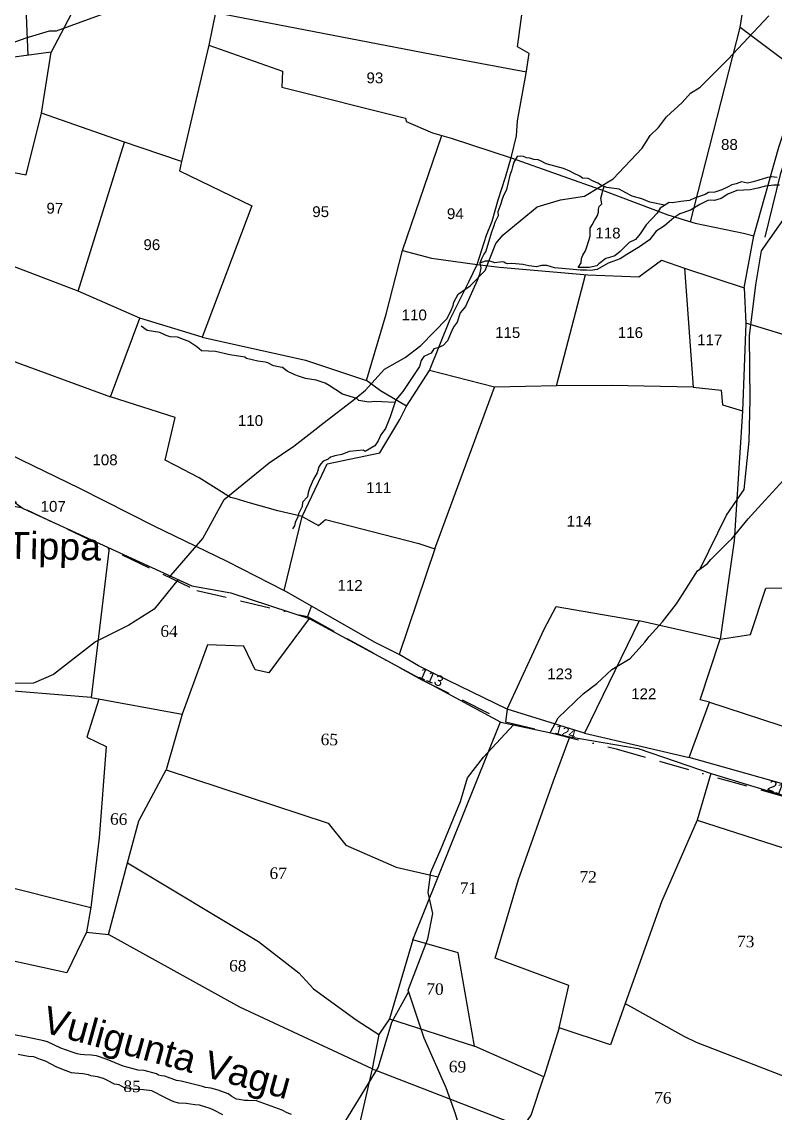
# Model space of a CAD drawing. Header units: inches. Extents: x 304037 to 460575, y 1453943 to 1639883.
# Drawn here: x 336632 to 337474, y 1599145 to 1600364 of the extents above; entities that cross this region are included whole.
import ezdxf

# ---------------------------------------------------------------- set-up
doc = ezdxf.new("R2010")
doc.units = ezdxf.units.IN
doc.header["$MEASUREMENT"] = 0
for name, pattern in [('ACAD_ISO02W100', [15, 12, -3]), ('ACAD_ISO07W100', [3, 0, -3]), ('BORDER', [1.75, 0.5, -0.25, 0.5, -0.25, 0, -0.25])]:
    doc.linetypes.add(name, pattern=pattern)
for name, color, linetype in [('CARTTRACK', 30, 'ACAD_ISO02W100'), ('NALA', 4, 'Continuous'), ('SURVEY_BND', 7, 'Continuous'), ('SURVEY_NO', 7, 'Continuous')]:
    doc.layers.add(name, color=color, linetype=linetype)
doc.layers.add('FOOTPATH', color=150, linetype='ACAD_ISO07W100', lineweight=30)
doc.layers.add('VILL_BOUNDARY', color=6, linetype='BORDER', lineweight=30)
doc.styles.get("Standard").update_dxf_attribs({"font": 'arial.ttf'})

# ---------------------------------------------------------------- blocks, each defined once
blk = doc.blocks.new('CHEPINAPI')
at = {"layer": 'CARTTRACK', "linetype": 'ByBlock'}
blk.add_lwpolyline([(212.09, 152.6), (212.82, 155.67), (212.33, 157.27), (211.22, 160.15), (208.64, 165.63), (206.75, 170.94), (208.84, 176.73), (209.34, 179.55), (208.78, 181.88), (209.02, 184.13), (210.12, 186.81), (212.15, 192.09), (212.89, 194.74), (214.62, 197.09), (217.9, 200.74)], dxfattribs=at)
at = {"layer": 'FOOTPATH', "linetype": 'ByBlock'}
for points in [[(180.16, 216.17), (177.57, 212.79), (174.79, 210.94), (171.11, 209.02), (166.52, 205.29), (164.3, 204.29), (162.09, 204.19), (160.5, 204.47), (158.62, 204.77), (156.88, 204.88), (152.78, 205.21), (150.69, 205.39), (149.31, 205.67), (148.47, 205.79), (145.54, 205.98), (144.64, 205.86)], [(206.82, 170.76), (204.97, 167.32), (203.61, 162.3), (200.37, 156.77), (198.69, 153.91), (196.99, 151.21), (196.33, 150.13), (194.41, 148.59), (190.61, 146.76), (188.59, 146.12)]]:
    blk.add_lwpolyline(points, dxfattribs=at)
at = {"layer": 'NALA'}
for points in [[(194.04, 156.84), (193.57, 157.01), (192.99, 157.28), (190.12, 158.28), (189.19, 158.29), (188.79, 158.29), (188.17, 158.37), (187.89, 158.43), (187.37, 158.69), (186.93, 158.99), (185.83, 159.38), (184.98, 159.56), (184.39, 159.64), (184.06, 159.76), (181.69, 160.28), (181.14, 160.34), (179.84, 160.82), (179.48, 160.82), (179.14, 160.9), (178.9, 161.05), (177.53, 161.4), (176.85, 161.4), (175.17, 161.81), (173.37, 162.53), (172.18, 162.91), (171.59, 162.99), (170.85, 162.99), (170.41, 163.02), (170.03, 163.09), (169.47, 163.28), (168.19, 163.68), (166.7, 164.35), (166.29, 164.46), (164.34, 164.82), (162.75, 165.11)], [(186.41, 156.63), (185.37, 157.14), (184.98, 157.32), (183.76, 157.67), (183.27, 157.68), (182.3, 157.83), (181.47, 157.83), (180.89, 157.98), (180.49, 158.16), (180.03, 158.36), (179.59, 158.58), (178.87, 158.93), (178.41, 159.13), (177.49, 159.24), (177.04, 159.25), (176.49, 159.26), (175.29, 159.46), (174.76, 159.72), (174.25, 159.79), (173.46, 160.2), (173, 160.4), (172.35, 160.59), (171.59, 160.69), (171.32, 160.79), (170.7, 160.86), (169.81, 160.92), (169.42, 160.97), (168.83, 161.18), (167.79, 161.55), (166.5, 162.22), (165.96, 162.36), (165.21, 162.66), (164.61, 162.69), (164, 162.79), (163.43, 162.89)]]:
    blk.add_lwpolyline(points, dxfattribs=at)
at = {"layer": 'SURVEY_BND'}
for points in [[(170.76, 202.8), (158.86, 203.53), (158.04, 200.15), (150.7, 200.63), (143.28, 206.72), (134.76, 214.88), (141, 223.01), (148.1, 225.87), (162.56, 223.82)], [(172.41, 219.52), (170.76, 202.8), (180.92, 201.17)], [(194.86, 212.11), (190.5, 205.99), (188.95, 206.28), (187.66, 208.88), (183.59, 208.94), (180.92, 201.17), (179.29, 194.95), (197.46, 189.37), (199.47, 186.97), (205.13, 184.62), (209.85, 183.66)], [(171.6, 202.66), (170.38, 198.38), (172.55, 197.41), (171.96, 187.19), (171.19, 179.41), (170.78, 176.65), (173.22, 176.46), (175.18, 184.5), (176.35, 189.19), (179.29, 194.95)], [(223.68, 167.12), (222.08, 161.62), (214.27, 164.85), (212.26, 175.24), (207.17, 176.56), (216.42, 201.04)], [(230.96, 169.95), (229.44, 165.32), (223.68, 167.12), (224.67, 171.85), (216.4, 174.7), (218.8, 183.55), (222.49, 194.59), (224.19, 199.55)], [(239.99, 195.79), (238.59, 190.56), (257.97, 184.75)], [(238.59, 190.56), (234.77, 181.38), (230.96, 169.95), (237.6, 166.45), (238.96, 165.83), (250.79, 161.55)], [(170.78, 176.65), (168.69, 172.09), (158.08, 174.19), (150.13, 176.07), (145.65, 177.1), (147.63, 184.8), (171.19, 179.41)], [(175.18, 184.5), (189.96, 176.03), (194.54, 172.61), (196.21, 170.89), (201.03, 167.53), (203.58, 165.93)], [(202.93, 162.09), (188.04, 168.65), (173.22, 176.46)], [(207.17, 176.56), (204.73, 167.7), (214.27, 164.85)], [(204.73, 167.7), (203.58, 165.93), (202.93, 162.09), (219.86, 155.94), (220.75, 157.32), (222.08, 161.62)], [(202.93, 162.09), (199.13, 143.78), (210.02, 133.13), (228.54, 125.96), (228.2, 123.98), (233.39, 122.06)]]:
    blk.add_lwpolyline(points, dxfattribs=at)
at = {"layer": 'VILL_BOUNDARY', "linetype": 'ByBlock'}
blk.add_lwpolyline([(-2.59, 268.51), (20.64, 264.54), (43.25, 262.38), (77.51, 260.09), (84.43, 257.39), (84.33, 251.79), (92.44, 248.6), (102.84, 246.47), (110.13, 246.3), (117.12, 244.97), (128.28, 241.53), (145.07, 235.83), (162.75, 223.69), (181.72, 215.5), (186.08, 214.8), (194.86, 212.11), (216.47, 201.01), (224, 199.57), (231.82, 198.41), (240.12, 195.75), (259.56, 190.29)], dxfattribs=at)
at = {"layer": 'SURVEY_NO', "linetype": 'ByBlock'}
blk.add_text('Bonthakoni Tippa', height=3, dxfattribs=at).set_placement((138.9, 218.09))
blk.add_text('Vuligunta Vagu', height=3, rotation=345.7733, dxfattribs=at).set_placement((165.9, 165.49))
at = {"layer": 'SURVEY_NO', "char_height": 1.282, "width": 2.5, "attachment_point": 1}
for s, insert in [('{\\fTimes New Roman|b0|i0|c0|p18;64}', (178.32, 211.02)), ('{\\fTimes New Roman|b0|i0|c0|p18;65}', (196.43, 199.33)), ('{\\fTimes New Roman|b0|i0|c0|p18;66}', (173.14, 189.98)), ('{\\fTimes New Roman|b0|i0|c0|p18;67}', (191.04, 184.31)), ('{\\fTimes New Roman|b0|i0|c0|p18;72}', (225.59, 184.63)), ('{\\fTimes New Roman|b0|i0|c0|p18;71}', (212.26, 183.09)), ('{\\fTimes New Roman|b0|i0|c0|p18;73}', (243.3, 177.8)), ('{\\fTimes New Roman|b0|i0|c0|p18;68}', (186.75, 173.91)), ('{\\fTimes New Roman|b0|i0|c0|p18;70}', (208.78, 171.78)), ('{\\fTimes New Roman|b0|i0|c0|p18;69}', (211.47, 163.19)), ('{\\fTimes New Roman|b0|i0|c0|p18;85}', (175.25, 160.24)), ('{\\fTimes New Roman|b0|i0|c0|p18;76}', (234.43, 160.2))]:
    blk.add_mtext(s, dxfattribs=dict(at, insert=insert))
blk = doc.blocks.new('CHINTALAMAKURU')
at = {"layer": 'CARTTRACK', "linetype": 'ByBlock'}
for points in [[(-119.86, -43.65), (-115.7, -42.12), (-113.46, -41.43), (-111.79, -40.94), (-110.66, -40.93), (-102.26, -37.86)], [(-27.95, -157.32), (-26.66, -154.82), (-22.53, -150.85), (-20.26, -149.11), (-17.74, -146.79), (-14.7, -144.9), (-12.31, -142.22), (-11.56, -141.22), (-9.34, -138.79), (-7.07, -135.77), (-6.07, -134.23), (-3.6, -130.31), (-1.97, -129.13), (-1.35, -128.41), (1.49, -125.48), (2.11, -124.93), (4.83, -121.6), (7.02, -119.14), (16.12, -109.15)], [(-3.15, -129.98), (1.22, -120.99), (4.14, -116.74), (4.9, -108.67), (5.06, -101.77), (4.93, -91.19), (5.92, -82.69), (6.84, -77), (13.64, -67.31), (17.41, -60.97), (22.6, -53.25)]]:
    blk.add_lwpolyline(points, dxfattribs=at)
at = {"layer": 'FOOTPATH', "linetype": 'ByBlock'}
for points in [[(-91.47, -131.76), (-85.91, -125.3), (-82.38, -118.77), (-74.94, -112.62), (-70.82, -109.84), (-67.37, -107.09), (-66.05, -106.08), (-60.58, -101.83), (-58.94, -100.47), (-55.83, -96.98), (-52.36, -95), (-49.77, -93.03), (-45.44, -88.49), (-44.73, -86.98), (-44.43, -86.32), (-44.32, -85.8), (-43.6, -84.45), (-41.61, -83.05), (-39.13, -80.5), (-37.36, -76.01), (-36.16, -74.52), (-30.5, -69.85), (-26.64, -68.71), (-22.68, -68.04), (-17.91, -65.17), (-13.07, -60.02), (-11.77, -57.9), (-10.38, -56.56), (-9.08, -54.78), (-6.48, -52.42), (-5.08, -50.84), (-3.49, -49.83), (1.09, -45.23), (7.88, -37.92)], [(14.22, -50.07), (12.31, -57.07), (9.89, -64.33), (7.38, -74.76)]]:
    blk.add_lwpolyline(points, dxfattribs=at)
at = {"layer": 'NALA', "linetype": 'ByBlock'}
for points in [[(9.76, -66.1), (8.87, -66.07), (7.45, -66.27), (6.21, -66.62), (4.89, -66.9), (3.87, -66.93), (2.69, -66.99), (1.22, -67.6), (0.11, -68.35), (-1.02, -68.68), (-1.64, -68.65), (-2.15, -68.68), (-3.45, -69.33), (-5.01, -70.33), (-6.76, -70.9), (-7.79, -71.6), (-9.3, -72.94), (-10.7, -73.85), (-11.83, -75.28), (-13.44, -76.46), (-15.55, -77.7), (-16.68, -78.47), (-17.88, -78.92), (-18.66, -79.17), (-20.48, -80.27), (-21.58, -80.41), (-22.26, -80.38), (-23.24, -80.39), (-27.57, -79.98), (-28.86, -79.59), (-29.77, -79.61), (-30.59, -79.85), (-31.88, -79.69), (-32.85, -79.48), (-34.69, -79.29), (-35.41, -79.39), (-35.75, -79.23), (-36.02, -79.08), (-36.33, -79.02), (-37.55, -79.22), (-37.98, -79.06), (-38.42, -78.95), (-38.8, -78.95), (-39.14, -78.95), (-40.03, -79.3)], [(9.39, -64.8), (8.51, -64.69), (7.78, -64.83), (6.16, -65.3), (5.43, -65.53), (4.45, -65.76), (3.45, -65.58), (2.57, -65.92), (1.85, -66.06), (1.25, -66.4), (0.17, -66.88), (-0.99, -67.27), (-2, -67.33), (-2.56, -67.7), (-4.33, -68.33), (-5.2, -68.7), (-6.62, -68.88), (-7.98, -69.11), (-8.56, -69.03), (-10.07, -70), (-10.53, -70.85), (-12.37, -72.76), (-13.39, -74.27), (-14.13, -75.2), (-15.21, -75.71), (-16.66, -77.24), (-17.54, -77.97), (-18.59, -78.29), (-19.06, -78.43), (-20.21, -79.3), (-20.57, -79.62), (-21.83, -79.9), (-23.63, -79.94)], [(-9.31, -69.52), (-11.79, -68.98), (-13.12, -68.47), (-14.72, -68), (-15.78, -67.47), (-16.91, -66.87), (-18.97, -66.59), (-19.86, -66.29), (-20.44, -65.86), (-21.24, -65.53), (-22.06, -65.09), (-23.01, -65.09), (-23.45, -64.72), (-24.51, -64.25), (-25.1, -63.9), (-26.17, -63.45), (-29.07, -62.7), (-30, -62.21), (-30.41, -62.04), (-31.1, -62.01), (-31.76, -61.78), (-32.35, -61.71), (-32.86, -61.48), (-33.32, -61.47), (-33.88, -61.53), (-34.45, -62.45), (-34.67, -63.21), (-34.82, -63.91), (-35.12, -64.62), (-35.38, -65.85), (-35.63, -66.99), (-36.17, -68.15), (-36.39, -68.8), (-36.58, -69.41), (-37.06, -70.7), (-36.99, -71.4), (-37.54, -72.51), (-37.75, -73.2), (-38.13, -74.1), (-38.42, -75.2), (-39.02, -77.27), (-39.39, -77.79), (-39.67, -78.44), (-40.03, -79.3), (-39.84, -80.06), (-40.06, -81.17), (-40.43, -82.14), (-42.38, -86.52), (-43.28, -87.55), (-43.78, -89.09), (-44.25, -89.76), (-44.57, -90.36), (-45.36, -92.19), (-46.05, -92.99), (-46.98, -93.37), (-47.62, -93.56), (-48.07, -94.3), (-48.53, -94.53), (-49.29, -94.82), (-49.73, -95.48), (-49.97, -96.52), (-52.75, -100.69), (-53.92, -102.08), (-54.81, -104.91), (-55.62, -106.82), (-56.37, -107.88), (-56.81, -108.9), (-57.37, -109.71), (-58.97, -110.71), (-59.3, -110.48), (-61.64, -110.69), (-62.87, -111.2), (-64.03, -111.42), (-64.32, -111.54), (-64.76, -111.63), (-65.13, -112.01), (-65.49, -112.18), (-65.96, -112.34), (-66.33, -112.75), (-66.69, -113.27), (-66.92, -114.26), (-67.56, -115.32), (-68.14, -116.69), (-68.45, -117.54), (-68.54, -118.27), (-69.34, -119.13), (-69.42, -119.88), (-70.03, -121.1), (-70.13, -121.62), (-70.55, -122.53), (-70.7, -123.08), (-70.99, -123.6)], [(-23.63, -79.94), (-23.14, -79.17), (-23.12, -78.41), (-22.91, -77.85), (-22.47, -77.12), (-22.19, -76.32), (-21.68, -74.69), (-21.68, -74), (-21.68, -73.4), (-21.38, -72.82), (-20.95, -72.12), (-20.46, -71.27), (-20.34, -70.7), (-20.33, -70.19), (-20.23, -69.79), (-19.77, -69.33), (-19.91, -68.39), (-19.7, -67.61), (-19.57, -66.9), (-19.42, -66.59), (-19.37, -66.45)], [(-54.05, -102.5), (-56.25, -102.39), (-57.39, -102.36), (-58.38, -102.48), (-60.06, -102.21), (-60.42, -101.88), (-62.81, -101.16), (-65.03, -99.73), (-65.66, -99.34), (-67.18, -98.86), (-68.95, -98.56), (-70.12, -98.2), (-70.75, -97.96), (-72, -97.39), (-72.81, -96.76), (-73.17, -96.73), (-74.28, -96.53), (-75.21, -95.99), (-75.69, -95.9), (-76.89, -95.75), (-78.77, -95.3), (-79.07, -95.09), (-81.56, -94.73), (-83.96, -94.16), (-86.27, -94.04), (-87.05, -93.41), (-88.39, -92.51), (-90.31, -91.82), (-91.52, -91.76), (-92.15, -91.52), (-93.2, -91.04), (-95.35, -90.74), (-96.34, -89.99)]]:
    blk.add_lwpolyline(points, dxfattribs=at)
at = {"layer": 'SURVEY_BND', "linetype": 'ByBlock'}
for points in [[(-115.36, -45.03), (-116.24, -25.09), (-112.64, -10.92), (-110.74, -3.13), (-110.28, -0.82), (-115.09, 0.33)], [(-110.28, -0.82), (-92.03, -4.62), (-96.26, -24.21), (-102.05, -26.27), (-111.49, -44.49)], [(-34.88, -61.72), (-19.22, -67.21), (-8.79, -71.09), (-4.22, -72.46), (3.81, -74.1), (5.54, -74.51), (9.67, -59.75), (13.57, -47.64), (3.13, -39.87), (6.49, -17.91)], [(-27.16, -99.6), (-37.52, -99.91), (-48.35, -97.17), (-44.9, -88.61), (-41.77, -82.26), (-40.46, -79.49), (-38.93, -74.59), (-38.02, -72.3), (-37.04, -68.74), (-35.82, -64.94), (-34.82, -61.49), (-34, -58.08), (-33.86, -55.6), (-32.43, -47.64), (-31.98, -44.37), (-33.93, -43.24), (-32.97, -35.9), (-42.1, -34.75), (-49.45, -33.85), (-82.59, -29.14), (-84.19, -37.76), (-48.16, -44.57), (-32.39, -47.4)], [(-84.19, -37.76), (-85.26, -43.24), (-73, -47.47), (-73.08, -50.17), (-52.5, -55.2), (-52.39, -55.78), (-48, -57.64), (-44.89, -58.48), (-34.88, -61.72)], [(-4.99, -72.23), (3.13, -39.87)], [(-85.26, -43.24), (-89.74, -62.57), (-99.75, -59.26), (-113.08, -54.63), (-111.49, -44.49), (-122.25, -46)], [(-123.3, -46), (-129.16, -62.41), (-115.61, -64.9), (-113.08, -54.63)], [(-52.88, -77.24), (-46.44, -58.06)], [(-106.83, -84.21), (-99.24, -59.43)], [(-89.74, -62.57), (-90.07, -64.13), (-78, -69.93), (-86.16, -91.78), (-96.54, -88.69)], [(-146.36, -67.35), (-147.19, -69.51), (-150.85, -82.87), (-133.08, -89.86), (-125.68, -93), (-101.38, -101.8), (-96.54, -88.69), (-106.83, -84.21), (-121.02, -78.91)], [(3.96, -83.16), (5.54, -74.51)], [(-69.38, -121.56), (-66.16, -114.64), (-65.3, -112.79), (-56.5, -110.91), (-53.24, -105.34), (-52.12, -103.14), (-56.48, -100.6), (-58.81, -98.9), (-55.6, -87.85), (-52.88, -77.24), (-48.07, -78.46), (-40.46, -79.49), (-36.77, -79.9), (-22.05, -81.16), (-13.56, -81.46), (-9.78, -78.63), (-5.97, -79.94), (-4.45, -99.74), (0.21, -100.21), (0.45, -102.64), (3.79, -103.65)], [(-4.45, -99.74), (-18.05, -99.55), (-27.16, -99.6), (-22.42, -81.13)], [(-5.97, -79.94), (3.96, -83.16), (4.26, -89.05)], [(33.26, -97.76), (4.26, -89.05), (3.79, -103.7), (2.53, -125.27), (0.23, -141.65), (-13.23, -138.66), (-22.24, -157.38), (-12.64, -159.53), (-4.81, -161.36)], [(-86.16, -91.78), (-68.95, -95.54), (-58.81, -98.9)], [(-52.12, -103.14), (-48.35, -97.17)], [(-1.51, -152.12), (-3.02, -151.73), (0.23, -141.65), (5.31, -140.82), (7.8, -133.15), (20.84, -132.98), (28.91, -110.45), (33.26, -97.76), (55.58, -104.41)], [(-47.3, -126.84), (-37.52, -99.91)], [(-69.38, -121.56), (-73.48, -120.64), (-78.39, -119.24), (-80.56, -118.61), (-81.34, -118.42), (-86.6, -115.2), (-90.55, -113.16), (-92.24, -112.28), (-90.63, -105.19), (-101.38, -101.8)], [(-129.94, -105.61), (-116.23, -112.34), (-106.46, -117.01), (-94.09, -123.23), (-81.9, -129.02), (-72.35, -133.84)], [(-35.15, -153.46), (-46.95, -147.78), (-49.93, -146.27), (-53.15, -144.44), (-57.25, -142.39), (-72.35, -133.84), (-69.38, -121.56), (-66.67, -123.04), (-65.5, -122.01), (-49.96, -125.93), (-47.3, -126.84), (-53.15, -144.44)], [(-22.24, -157.38), (-35.15, -153.46), (-29.05, -140.13), (-27.07, -136.35), (-13.23, -138.66)], [(37.09, -172.89), (32.54, -171.64), (30.15, -170.97), (24.92, -169.48), (23.29, -169), (20.29, -168.15), (17.89, -167.59), (16.65, -167.29), (-4.81, -161.36), (-1.51, -152.12), (13.11, -156.81), (31.72, -162.59), (39.32, -164.44), (39.67, -164.58)], [(-35.15, -153.46), (-35.4, -155.52)]]:
    blk.add_lwpolyline(points, dxfattribs=at)
at = {"layer": 'SURVEY_NO', "linetype": 'ByBlock'}
blk.add_lwpolyline([(-67.8, -136.42), (-68.47, -138.19)], dxfattribs=at)
at = {"layer": 'VILL_BOUNDARY', "ltscale": 10}
blk.add_lwpolyline([(-242.18, -64.02), (-231.93, -68.9), (-233, -76.46), (-219.01, -82.08), (-204.31, -86.02), (-193.87, -85.19), (-181.41, -87.46), (-158.27, -96.85), (-141.63, -102.33), (-115.22, -120.65), (-86.89, -133.9), (-68.47, -138.19), (-49.36, -148.6), (-35.4, -155.52), (-16.98, -159.98), (36.71, -174.93)], dxfattribs=at)
at = {"layer": 'SURVEY_NO', "linetype": 'ByBlock'}
for s, p in [('93', (-59.02, -49.43)), ('88', (0.03, -60.26)), ('97', (-112.19, -71.35)), ('95', (-67.95, -71.73)), ('94', (-45.54, -71.97)), ('118', (-20.82, -75.07)), ('96', (-96.02, -77.34)), ('110', (-53, -88.83)), ('115', (-37.44, -91.7)), ('116', (-17.01, -91.61)), ('117', (-3.82, -92.77)), ('110', (-80.17, -106.52)), ('108', (-104.35, -113.16)), ('111', (-58.78, -117.59)), ('107', (-112.94, -120.94)), ('114', (-25.38, -123.03)), ('112', (-63.49, -133.87)), ('123', (-28.5, -148.43)), ('122', (-14.53, -151.68))]:
    blk.add_text(s, height=1.8, dxfattribs=at).set_placement(p)
for s, height, rotation, p in [('113', 1.8, 336.9534, (-50.1, -148.2)), ('124', 1.5, 344.5285, (-27.3, -157.42)), ('216', 1.8, 338.7044, (8.06, -166.62))]:
    blk.add_text(s, height=height, rotation=rotation, dxfattribs=at).set_placement(p)

msp = doc.modelspace()

# ---------------------------------------------------------------- block references
at = {"layer": 'SURVEY_BND', "linetype": 'ByBlock'}
for name, p, xscale, yscale, zscale, rotation in [('CHEPINAPI', (334955.4, 1597611.1), 10.02859871034559, 10.02859871041437, 10.02859871035882, 358.8092314755046), ('CHINTALAMAKURU', (337415.4, 1600625.6), 6.717149151391893, 6.717149151321792, 6.717149151394595, 359.7481555107381)]:
    msp.add_blockref(name, p, dxfattribs=dict(at, xscale=xscale, yscale=yscale, zscale=zscale, rotation=rotation))

doc.saveas('drawing.dxf')
